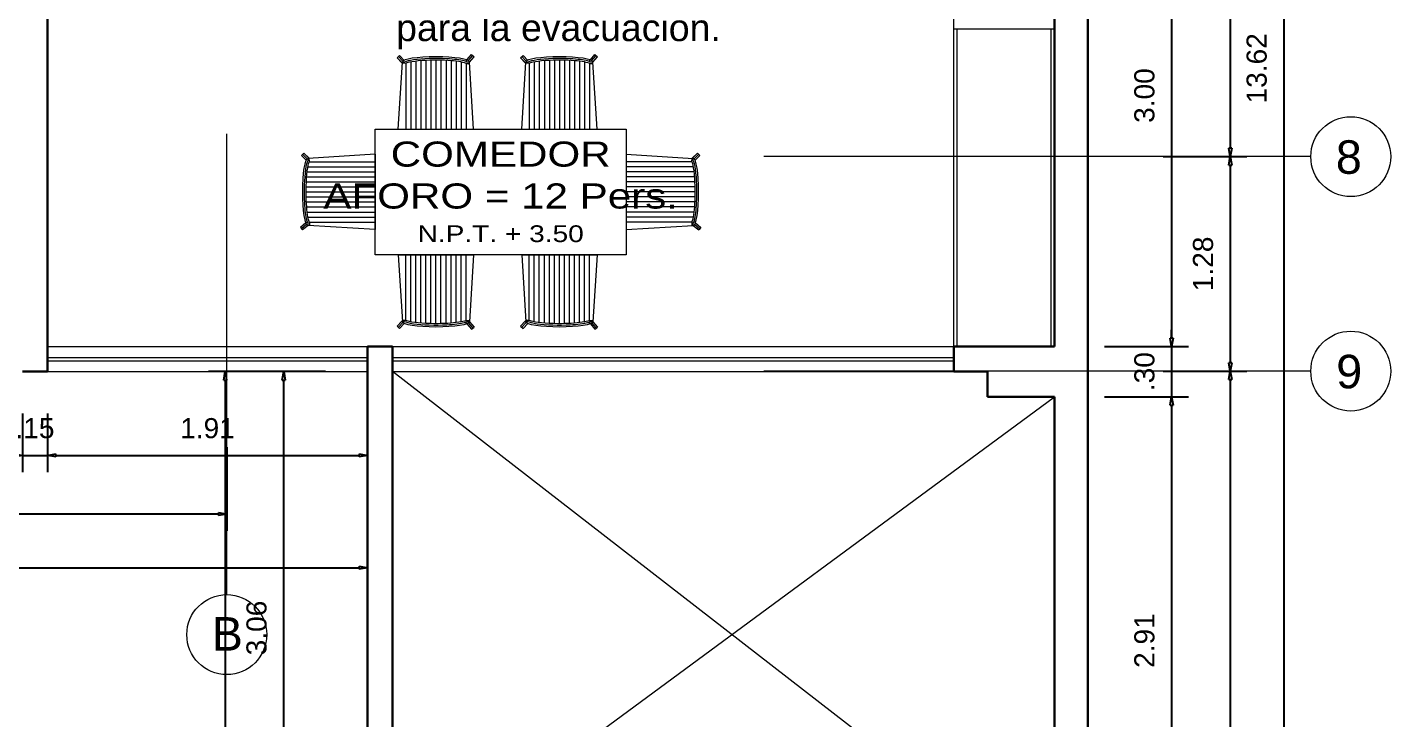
# Model space of a CAD drawing. Header units: millimetres. Extents: x 1675 to 1732.9, y 581.7 to 641.7.
# Drawn here: x 1717.38 to 1725.52, y 620.51 to 624.64 of the extents above; entities that cross this region are included whole.
import ezdxf

# ---------------------------------------------------------------- set-up
doc = ezdxf.new("R2010")
doc.units = ezdxf.units.MM
doc.linetypes.add('DASHDOT', pattern=[25.4, 12.7, -6.35, 0, -6.35])
doc.linetypes.add('HIDDEN', pattern=[0.375, 0.25, -0.125])
doc.layers.get('0').update_dxf_attribs({"lineweight": 5})
doc.layers.get('Defpoints').update_dxf_attribs({"color": 8, "lineweight": 5})
for name, color, linetype, lineweight in [('COTAS', 8, 'Continuous', 5), ('EJES', 92, 'DASHDOT', 5), ('ESCALERA', 8, 'Continuous', 5), ('MOBILIARIO', 8, 'Continuous', 5), ('MURO BAJO', 7, 'Continuous', 20), ('Muros', 7, 'Continuous', 30), ('RUTA DE EVACUACION A.C.', 10, 'HIDDEN', 5), ('texto', 7, 'Continuous', 5), ('VENTANAS', 8, 'Continuous', 9)]:
    doc.layers.add(name, color=color, linetype=linetype, lineweight=lineweight)
doc.styles.add('NOTAS', font='arial.ttf', dxfattribs={"height": 0.1})
doc.styles.add('ROMANS', font='arial.ttf')
doc.styles.get("Standard").update_dxf_attribs({"font": 'arial.ttf'})
doc.styles.add('Texto peqño', font='sanss___.ttf', dxfattribs={"height": 0.12})
doc.dimstyles.new('100', dxfattribs={"dimtxt": 0.12, "dimasz": 0.05, "dimexe": 0.1, "dimexo": 0.25, "dimgap": 0.1, "dimtad": 1, "dimzin": 4, "dimdsep": 46, "dimtxsty": 'Texto peqño', "dimblk": 'CLOSEDBLANK', "dimcen": -0.05, "dimdle": 0.1, "dimclrd": 256, "dimclre": 256, "dimclrt": 256, "dimadec": 0, "dimazin": 0, "dimtfac": 1, "dimtix": 1, "dimtmove": 0, "dimatfit": 3, "dimldrblk": 'ARCHTICK', "dimfxl": 0, "dimarcsym": 0})

# ---------------------------------------------------------------- blocks, each defined once
blk = doc.blocks.new('_ClosedBlank')
at = {"color": 0, "linetype": 'ByBlock', "lineweight": -2}
for p, q in [((-1, 0.17), (0, 0)), ((-1, 0.17), (-1, -0.17)), ((0, 0), (-1, -0.17))]:
    blk.add_line(p, q, dxfattribs=at)
blk = doc.blocks.new('*D225')
at = {"layer": 'COTAS', "lineweight": -2}
for p, q in [((1718.962, 622.5833), (1718.462, 622.5833)), ((1718.962, 617.5833), (1718.462, 617.5833))]:
    blk.add_line(p, q, dxfattribs=at)
at = {"layer": 'COTAS', "linetype": 'ByBlock', "lineweight": -2}
blk.add_line((1718.562, 622.5333), (1718.562, 617.6333), dxfattribs=at)
at = {"layer": 'Defpoints', "color": 0}
for p in [(1719.412, 622.5833, 0), (1718.562, 617.5833), (1719.412, 617.5833)]:
    blk.add_point(p, dxfattribs=at)
at = {"layer": 'COTAS', "lineweight": -2, "xscale": 0.05, "yscale": 0.05, "zscale": 0.05}
for p, rotation in [((1718.562, 622.5833), 90), ((1718.562, 617.5833), 270)]:
    blk.add_blockref('_ClosedBlank', p, dxfattribs=dict(at, rotation=rotation))
at = {"layer": 'COTAS', "insert": (1718.4001, 620.0833), "char_height": 0.12, "attachment_point": 5, "rotation": 90, "style": 'Texto peqño'}
blk.add_mtext('5.00', dxfattribs=at)
blk = doc.blocks.new('_ARCHTICK')
at = {"color": 0, "linetype": 'ByBlock', "const_width": 0.15}
blk.add_lwpolyline([(-0.5, -0.5), (0.5, 0.5)], dxfattribs=at)
blk = doc.blocks.new('*D262')
at = {"layer": 'COTAS', "lineweight": -2}
for p, q in [((1719.162, 622.5833), (1718.812, 622.5833)), ((1718.512, 619.5233), (1719.012, 619.5233))]:
    blk.add_line(p, q, dxfattribs=at)
at = {"layer": 'COTAS', "linetype": 'ByBlock', "lineweight": -2}
blk.add_line((1718.912, 619.5733), (1718.912, 622.5333), dxfattribs=at)
at = {"layer": 'Defpoints', "color": 0}
for p in [(1718.912, 622.5833), (1719.412, 622.5833), (1715.3168, 619.5233)]:
    blk.add_point(p, dxfattribs=at)
at = {"layer": 'COTAS', "lineweight": -2, "xscale": 0.05, "yscale": 0.05, "zscale": 0.05}
for p, rotation in [((1718.912, 622.5833), 90), ((1718.912, 619.5233), 270)]:
    blk.add_blockref('_ClosedBlank', p, dxfattribs=dict(at, rotation=rotation))
at = {"layer": 'COTAS', "insert": (1718.7501, 621.0533), "char_height": 0.12, "attachment_point": 5, "rotation": 90, "style": 'Texto peqño'}
blk.add_mtext('3.06', dxfattribs=at)
blk = doc.blocks.new('*D230')
at = {"layer": 'COTAS', "lineweight": -2}
for p, q in [((1709.132, 621.8131), (1709.132, 621.3131)), ((1719.412, 621.8131), (1719.412, 621.3131))]:
    blk.add_line(p, q, dxfattribs=at)
at = {"layer": 'COTAS', "linetype": 'ByBlock', "lineweight": -2}
blk.add_line((1709.182, 621.4131), (1719.362, 621.4131), dxfattribs=at)
at = {"layer": 'Defpoints', "color": 0}
for p in [(1709.132, 622.5833), (1719.412, 622.5833), (1719.412, 621.4131)]:
    blk.add_point(p, dxfattribs=at)
at = {"layer": 'COTAS', "lineweight": -2, "xscale": 0.05, "yscale": 0.05, "zscale": 0.05, "rotation": 180}
blk.add_blockref('_ClosedBlank', (1709.132, 621.4131), dxfattribs=at)
at = {"layer": 'COTAS', "lineweight": -2, "xscale": 0.05, "yscale": 0.05, "zscale": 0.05}
blk.add_blockref('_ClosedBlank', (1719.412, 621.4131), dxfattribs=at)
at = {"layer": 'COTAS', "insert": (1714.272, 621.5749), "char_height": 0.12, "attachment_point": 5, "style": 'Texto peqño'}
blk.add_mtext('10.28', dxfattribs=at)
blk = doc.blocks.new('*D231')
at = {"layer": 'COTAS', "lineweight": -2}
for p, q in [((1714.6001, 622.1333), (1714.6001, 621.6333)), ((1718.572, 622.1333), (1718.572, 621.6333))]:
    blk.add_line(p, q, dxfattribs=at)
at = {"layer": 'COTAS', "linetype": 'ByBlock', "lineweight": -2}
blk.add_line((1718.522, 621.7333), (1714.6501, 621.7333), dxfattribs=at)
at = {"layer": 'Defpoints', "color": 0}
for p in [(1714.6001, 622.5833), (1718.572, 622.5833), (1714.6001, 621.7333)]:
    blk.add_point(p, dxfattribs=at)
at = {"layer": 'COTAS', "lineweight": -2, "xscale": 0.05, "yscale": 0.05, "zscale": 0.05, "rotation": 180}
blk.add_blockref('_ClosedBlank', (1714.6001, 621.7333), dxfattribs=at)
at = {"layer": 'COTAS', "lineweight": -2, "xscale": 0.05, "yscale": 0.05, "zscale": 0.05}
blk.add_blockref('_ClosedBlank', (1718.572, 621.7333), dxfattribs=at)
at = {"layer": 'COTAS', "insert": (1716.586, 621.8952), "char_height": 0.12, "attachment_point": 5, "style": 'Texto peqño'}
blk.add_mtext('3.97', dxfattribs=at)
blk = doc.blocks.new('*D263')
at = {"layer": 'COTAS', "lineweight": -2}
for p, q in [((1717.352, 622.3333), (1717.352, 621.9833)), ((1717.502, 622.3333), (1717.502, 621.9833))]:
    blk.add_line(p, q, dxfattribs=at)
at = {"layer": 'COTAS', "linetype": 'ByBlock', "lineweight": -2}
for p, q in [((1717.302, 622.0833), (1717.252, 622.0833)), ((1717.352, 622.0833), (1717.502, 622.0833)), ((1717.552, 622.0833), (1717.602, 622.0833))]:
    blk.add_line(p, q, dxfattribs=at)
at = {"layer": 'Defpoints', "color": 0}
for p in [(1717.352, 622.5833), (1717.502, 622.5833), (1717.502, 622.0833)]:
    blk.add_point(p, dxfattribs=at)
at = {"layer": 'COTAS', "lineweight": -2, "xscale": 0.05, "yscale": 0.05, "zscale": 0.05}
blk.add_blockref('_ClosedBlank', (1717.352, 622.0833), dxfattribs=at)
at = {"layer": 'COTAS', "lineweight": -2, "xscale": 0.05, "yscale": 0.05, "zscale": 0.05, "rotation": 180}
blk.add_blockref('_ClosedBlank', (1717.502, 622.0833), dxfattribs=at)
at = {"layer": 'COTAS', "insert": (1717.427, 622.2451), "char_height": 0.12, "attachment_point": 5, "style": 'Texto peqño'}
blk.add_mtext('.15', dxfattribs=at)
blk = doc.blocks.new('*D264')
at = {"layer": 'COTAS', "lineweight": -2}
for p, q in [((1717.502, 622.3333), (1717.502, 621.9833)), ((1719.412, 622.3333), (1719.412, 621.9833))]:
    blk.add_line(p, q, dxfattribs=at)
at = {"layer": 'COTAS', "linetype": 'ByBlock', "lineweight": -2}
blk.add_line((1717.552, 622.0833), (1719.362, 622.0833), dxfattribs=at)
at = {"layer": 'Defpoints', "color": 0}
for p in [(1717.502, 622.5833), (1719.412, 622.5833), (1719.412, 622.0833)]:
    blk.add_point(p, dxfattribs=at)
at = {"layer": 'COTAS', "lineweight": -2, "xscale": 0.05, "yscale": 0.05, "zscale": 0.05, "rotation": 180}
blk.add_blockref('_ClosedBlank', (1717.502, 622.0833), dxfattribs=at)
at = {"layer": 'COTAS', "lineweight": -2, "xscale": 0.05, "yscale": 0.05, "zscale": 0.05}
blk.add_blockref('_ClosedBlank', (1719.412, 622.0833), dxfattribs=at)
at = {"layer": 'COTAS', "insert": (1718.457, 622.2451), "char_height": 0.12, "attachment_point": 5, "style": 'Texto peqño'}
blk.add_mtext('1.91', dxfattribs=at)
blk = doc.blocks.new('*D235')
at = {"layer": 'COTAS', "lineweight": -2}
for p, q in [((1724.4822, 631.2033), (1724.9822, 631.2033)), ((1724.4822, 617.5833), (1724.9822, 617.5833))]:
    blk.add_line(p, q, dxfattribs=at)
at = {"layer": 'COTAS', "linetype": 'ByBlock', "lineweight": -2}
blk.add_line((1724.8822, 631.1533), (1724.8822, 617.6333), dxfattribs=at)
at = {"layer": 'Defpoints', "color": 0}
for p in [(1723.712, 631.2033), (1723.712, 617.5833), (1724.8822, 617.5833)]:
    blk.add_point(p, dxfattribs=at)
at = {"layer": 'COTAS', "lineweight": -2, "xscale": 0.05, "yscale": 0.05, "zscale": 0.05}
for p, rotation in [((1724.8822, 631.2033), 90), ((1724.8822, 617.5833), 270)]:
    blk.add_blockref('_ClosedBlank', p, dxfattribs=dict(at, rotation=rotation))
at = {"layer": 'COTAS', "insert": (1724.7203, 624.3933), "char_height": 0.12, "attachment_point": 5, "rotation": 90, "style": 'Texto peqño'}
blk.add_mtext('13.62', dxfattribs=at)
blk = doc.blocks.new('*D242')
at = {"layer": 'COTAS', "linetype": 'ByBlock', "lineweight": -2}
for p, q in [((1724.212, 622.7833), (1724.212, 622.8333)), ((1724.212, 622.7333), (1724.212, 622.4333)), ((1724.212, 622.3833), (1724.212, 622.3333))]:
    blk.add_line(p, q, dxfattribs=at)
at = {"layer": 'COTAS', "lineweight": -2}
for p, q in [((1723.812, 622.7333), (1724.312, 622.7333)), ((1723.812, 622.4333), (1724.312, 622.4333))]:
    blk.add_line(p, q, dxfattribs=at)
at = {"layer": 'Defpoints', "color": 0}
for p in [(1723.512, 622.7333), (1723.512, 622.4333), (1724.212, 622.4333)]:
    blk.add_point(p, dxfattribs=at)
at = {"layer": 'COTAS', "lineweight": -2, "xscale": 0.05, "yscale": 0.05, "zscale": 0.05}
for p, rotation in [((1724.212, 622.7333), 270), ((1724.212, 622.4333), 90)]:
    blk.add_blockref('_ClosedBlank', p, dxfattribs=dict(at, rotation=rotation))
at = {"layer": 'COTAS', "insert": (1724.0501, 622.5833), "char_height": 0.12, "attachment_point": 5, "rotation": 90, "style": 'Texto peqño'}
blk.add_mtext('.30', dxfattribs=at)
blk = doc.blocks.new('*D243')
at = {"layer": 'COTAS', "lineweight": -2}
for p, q in [((1723.812, 622.4333), (1724.312, 622.4333)), ((1723.812, 619.5233), (1724.312, 619.5233))]:
    blk.add_line(p, q, dxfattribs=at)
at = {"layer": 'COTAS', "linetype": 'ByBlock', "lineweight": -2}
blk.add_line((1724.212, 622.3833), (1724.212, 619.5733), dxfattribs=at)
at = {"layer": 'Defpoints', "color": 0}
for p in [(1723.512, 622.4333), (1723.512, 619.5233), (1724.212, 619.5233)]:
    blk.add_point(p, dxfattribs=at)
at = {"layer": 'COTAS', "lineweight": -2, "xscale": 0.05, "yscale": 0.05, "zscale": 0.05}
for p, rotation in [((1724.212, 622.4333), 90), ((1724.212, 619.5233), 270)]:
    blk.add_blockref('_ClosedBlank', p, dxfattribs=dict(at, rotation=rotation))
at = {"layer": 'COTAS', "insert": (1724.0501, 620.9783), "char_height": 0.12, "attachment_point": 5, "rotation": 90, "style": 'Texto peqño'}
blk.add_mtext('2.91', dxfattribs=at)
blk = doc.blocks.new('*D244')
at = {"layer": 'COTAS', "lineweight": -2}
for p, q in [((1724.162, 631.1262), (1724.662, 631.1262)), ((1724.162, 623.8662), (1724.662, 623.8662))]:
    blk.add_line(p, q, dxfattribs=at)
at = {"layer": 'COTAS', "linetype": 'ByBlock', "lineweight": -2}
blk.add_line((1724.562, 631.0762), (1724.562, 623.9162), dxfattribs=at)
at = {"layer": 'Defpoints', "color": 0}
for p in [(1723.712, 631.1262), (1723.712, 623.8662), (1724.562, 623.8662)]:
    blk.add_point(p, dxfattribs=at)
at = {"layer": 'COTAS', "lineweight": -2, "xscale": 0.05, "yscale": 0.05, "zscale": 0.05}
for p, rotation in [((1724.562, 631.1262), 90), ((1724.562, 623.8662), 270)]:
    blk.add_blockref('_ClosedBlank', p, dxfattribs=dict(at, rotation=rotation))
at = {"layer": 'COTAS', "insert": (1724.4001, 627.4962), "char_height": 0.12, "attachment_point": 5, "rotation": 90, "style": 'Texto peqño'}
blk.add_mtext('7.26', dxfattribs=at)
blk = doc.blocks.new('*D245')
at = {"layer": 'COTAS', "lineweight": -2}
for p, q in [((1724.162, 623.8662), (1724.662, 623.8662)), ((1724.162, 622.5862), (1724.662, 622.5862))]:
    blk.add_line(p, q, dxfattribs=at)
at = {"layer": 'COTAS', "linetype": 'ByBlock', "lineweight": -2}
blk.add_line((1724.562, 623.8162), (1724.562, 622.6362), dxfattribs=at)
at = {"layer": 'Defpoints', "color": 0}
for p in [(1723.712, 623.8662), (1723.712, 622.5862), (1724.562, 622.5862)]:
    blk.add_point(p, dxfattribs=at)
at = {"layer": 'COTAS', "lineweight": -2, "xscale": 0.05, "yscale": 0.05, "zscale": 0.05}
for p, rotation in [((1724.562, 623.8662), 90), ((1724.562, 622.5862), 270)]:
    blk.add_blockref('_ClosedBlank', p, dxfattribs=dict(at, rotation=rotation))
at = {"layer": 'COTAS', "insert": (1724.4001, 623.2262), "char_height": 0.12, "attachment_point": 5, "rotation": 90, "style": 'Texto peqño'}
blk.add_mtext('1.28', dxfattribs=at)
blk = doc.blocks.new('*D246')
at = {"layer": 'COTAS', "lineweight": -2}
for p, q in [((1724.162, 622.5862), (1724.662, 622.5862)), ((1724.162, 617.5833), (1724.662, 617.5833))]:
    blk.add_line(p, q, dxfattribs=at)
at = {"layer": 'COTAS', "linetype": 'ByBlock', "lineweight": -2}
blk.add_line((1724.562, 622.5362), (1724.562, 617.6333), dxfattribs=at)
at = {"layer": 'Defpoints', "color": 0}
for p in [(1723.712, 622.5862), (1723.712, 617.5833), (1724.562, 617.5833)]:
    blk.add_point(p, dxfattribs=at)
at = {"layer": 'COTAS', "lineweight": -2, "xscale": 0.05, "yscale": 0.05, "zscale": 0.05}
for p, rotation in [((1724.562, 622.5862), 90), ((1724.562, 617.5833), 270)]:
    blk.add_blockref('_ClosedBlank', p, dxfattribs=dict(at, rotation=rotation))
at = {"layer": 'COTAS', "insert": (1724.4001, 620.0848), "char_height": 0.12, "attachment_point": 5, "rotation": 90, "style": 'Texto peqño'}
blk.add_mtext('5.00', dxfattribs=at)
blk = doc.blocks.new('*D249')
at = {"layer": 'COTAS', "lineweight": -2}
for p, q in [((1723.812, 625.7283), (1724.312, 625.7283)), ((1723.812, 622.7333), (1724.312, 622.7333))]:
    blk.add_line(p, q, dxfattribs=at)
at = {"layer": 'COTAS', "linetype": 'ByBlock', "lineweight": -2}
blk.add_line((1724.212, 625.6783), (1724.212, 622.7833), dxfattribs=at)
at = {"layer": 'Defpoints', "color": 0}
for p in [(1723.512, 625.7283), (1723.512, 622.7333), (1724.212, 622.7333)]:
    blk.add_point(p, dxfattribs=at)
at = {"layer": 'COTAS', "lineweight": -2, "xscale": 0.05, "yscale": 0.05, "zscale": 0.05}
for p, rotation in [((1724.212, 625.7283), 90), ((1724.212, 622.7333), 270)]:
    blk.add_blockref('_ClosedBlank', p, dxfattribs=dict(at, rotation=rotation))
at = {"layer": 'COTAS', "insert": (1724.0501, 624.2308), "char_height": 0.12, "attachment_point": 5, "rotation": 90, "style": 'Texto peqño'}
blk.add_mtext('3.00', dxfattribs=at)
blk = doc.blocks.new('MESA')
for p, q in [((-0.618, 1.1757), (-0.6035, 1.1895)), ((-0.5867, 1.1427), (-0.618, 1.1757)), ((-0.5902, 1.1463), (-0.618, 1.1757)), ((-0.5902, 1.1463), (-0.618, 1.1757)), ((-0.6113, 0.75), (-0.5863, 1.15)), ((-0.5842, 1.1545), (-0.6108, 1.1826)), ((-0.5757, 1.1601), (-0.6035, 1.1895)), ((-0.5682, 1.1415), (-0.5867, 1.1427)), ((-0.5731, 1.15), (-0.5863, 1.15)), ((-0.5663, 1.1424), (-0.5663, 0.75)), ((-0.5363, 1.1505), (-0.5363, 0.75)), ((-0.5063, 1.1549), (-0.5063, 0.75)), ((-0.4763, 1.1579), (-0.4763, 0.75)), ((-0.4463, 1.1599), (-0.4463, 0.75)), ((-0.4163, 1.161), (-0.4163, 0.75)), ((-0.3863, 1.1614), (-0.3863, 0.75)), ((-0.3563, 1.1611), (-0.3563, 0.75)), ((-0.3263, 1.1599), (-0.3263, 0.75)), ((-0.2963, 1.158), (-0.2963, 0.75)), ((-0.2663, 1.155), (-0.2663, 0.75)), ((-0.2363, 1.1614), (-0.2363, 1.1606)), ((-0.2363, 1.1505), (-0.2363, 0.75)), ((-0.2063, 1.1614), (-0.2063, 1.153)), ((-0.2063, 1.1424), (-0.2063, 0.75)), ((-0.2044, 1.1415), (-0.1858, 1.1415)), ((-0.2015, 1.1629), (-0.1744, 1.1949)), ((-0.1863, 1.15), (-0.1992, 1.15)), ((-0.1939, 1.1565), (-0.1668, 1.1885)), ((-0.1863, 1.15), (-0.1592, 1.182)), ((-0.1613, 0.75), (-0.1863, 1.15)), ((-0.1744, 1.1949), (-0.1592, 1.182)), ((0.119, 1.1757), (0.1335, 1.1895)), ((0.1503, 1.1427), (0.119, 1.1757)), ((0.1468, 1.1463), (0.119, 1.1757)), ((0.1468, 1.1463), (0.119, 1.1757)), ((0.1257, 0.75), (0.1507, 1.15)), ((0.1528, 1.1545), (0.1262, 1.1826)), ((0.1613, 1.1601), (0.1335, 1.1895)), ((0.1688, 1.1415), (0.1503, 1.1427)), ((0.1639, 1.15), (0.1507, 1.15)), ((0.1707, 1.1424), (0.1707, 0.75)), ((0.2007, 1.1505), (0.2007, 0.75)), ((0.2307, 1.1549), (0.2307, 0.75)), ((0.2607, 1.1579), (0.2607, 0.75)), ((0.2907, 1.1599), (0.2907, 0.75)), ((0.3207, 1.161), (0.3207, 0.75)), ((0.3507, 1.1614), (0.3507, 0.75)), ((0.3807, 1.1611), (0.3807, 0.75)), ((0.4107, 1.1599), (0.4107, 0.75)), ((0.4407, 1.158), (0.4407, 0.75)), ((0.4707, 1.155), (0.4707, 0.75)), ((0.5007, 1.1614), (0.5007, 1.1606)), ((0.5007, 1.1505), (0.5007, 0.75)), ((0.5307, 1.1614), (0.5307, 1.153)), ((0.5307, 1.1424), (0.5307, 0.75)), ((0.5326, 1.1415), (0.5513, 1.1415)), ((0.5355, 1.1629), (0.5626, 1.1949)), ((0.5507, 1.15), (0.5378, 1.15)), ((0.5431, 1.1565), (0.5702, 1.1885)), ((0.5507, 1.15), (0.5779, 1.182)), ((0.5757, 0.75), (0.5507, 1.15)), ((0.5626, 1.1949), (0.5779, 1.182)), ((-0.75, 0.75), (0.75, 0.75)), ((-0.75, 0), (-0.75, 0.75)), ((-0.6113, 0.75), (-0.1613, 0.75)), ((0.1257, 0.75), (0.5757, 0.75)), ((0.75, 0.75), (0.75, 0)), ((-1.1757, 0.6067), (-1.1895, 0.5922)), ((-1.1601, 0.5644), (-1.1895, 0.5922)), ((-1.1545, 0.5729), (-1.1826, 0.5995)), ((-1.1427, 0.5755), (-1.1757, 0.6067)), ((-1.1463, 0.5789), (-1.1757, 0.6067)), ((-1.1463, 0.5789), (-1.1757, 0.6067)), ((-0.75, 0.6), (-1.15, 0.575)), ((-1.15, 0.5618), (-1.15, 0.575)), ((-1.1415, 0.5569), (-1.1427, 0.5755)), ((-0.75, 0.6), (-0.75, 0.15)), ((0.75, 0.6), (0.75, 0.15)), ((0.75, 0.6), (1.15, 0.575)), ((1.1415, 0.5569), (1.1427, 0.5755)), ((1.1427, 0.5755), (1.1757, 0.6067)), ((1.1463, 0.5789), (1.1757, 0.6067)), ((1.1463, 0.5789), (1.1757, 0.6067)), ((1.15, 0.5618), (1.15, 0.575)), ((1.1545, 0.5729), (1.1826, 0.5995)), ((1.1601, 0.5644), (1.1895, 0.5922)), ((1.1757, 0.6067), (1.1895, 0.5922)), ((-1.1549, 0.495), (-0.75, 0.495)), ((-1.1505, 0.525), (-0.75, 0.525)), ((-1.1424, 0.555), (-0.75, 0.555)), ((1.1424, 0.555), (0.75, 0.555)), ((1.1505, 0.525), (0.75, 0.525)), ((1.1549, 0.495), (0.75, 0.495)), ((-1.1599, 0.435), (-0.75, 0.435)), ((-1.1579, 0.465), (-0.75, 0.465)), ((1.1579, 0.465), (0.75, 0.465)), ((1.1599, 0.435), (0.75, 0.435)), ((-1.1614, 0.375), (-0.75, 0.375)), ((-1.1611, 0.345), (-0.75, 0.345)), ((-1.161, 0.405), (-0.75, 0.405)), ((1.161, 0.405), (0.75, 0.405)), ((1.1614, 0.375), (0.75, 0.375)), ((1.1611, 0.345), (0.75, 0.345)), ((-1.1599, 0.315), (-0.75, 0.315)), ((-1.158, 0.285), (-0.75, 0.285)), ((-1.155, 0.255), (-0.75, 0.255)), ((1.1599, 0.315), (0.75, 0.315)), ((1.158, 0.285), (0.75, 0.285)), ((1.155, 0.255), (0.75, 0.255)), ((-1.1629, 0.1903), (-1.1949, 0.1631)), ((-1.1949, 0.1631), (-1.182, 0.1479)), ((-1.1565, 0.1826), (-1.1885, 0.1555)), ((-1.15, 0.175), (-1.182, 0.1479)), ((-1.1614, 0.225), (-1.1606, 0.225)), ((-1.1614, 0.195), (-1.153, 0.195)), ((-1.1505, 0.225), (-0.75, 0.225)), ((-1.15, 0.175), (-1.15, 0.188)), ((-0.75, 0.15), (-1.15, 0.175)), ((-1.1424, 0.195), (-0.75, 0.195)), ((-1.1415, 0.1931), (-1.1415, 0.1745)), ((1.1505, 0.225), (0.75, 0.225)), ((1.1424, 0.195), (0.75, 0.195)), ((0.75, 0.15), (1.15, 0.175)), ((1.1415, 0.1931), (1.1415, 0.1745)), ((1.15, 0.175), (1.15, 0.188)), ((1.15, 0.175), (1.182, 0.1479)), ((1.1614, 0.195), (1.153, 0.195)), ((1.1565, 0.1826), (1.1885, 0.1555)), ((1.1614, 0.225), (1.1606, 0.225)), ((1.1629, 0.1903), (1.1949, 0.1631)), ((1.1949, 0.1631), (1.182, 0.1479)), ((0.75, 0), (-0.75, 0)), ((-0.6113, 0), (-0.1613, 0)), ((-0.6113, 0), (-0.5863, -0.4)), ((-0.5663, -0.3924), (-0.5663, 0)), ((-0.5363, -0.4005), (-0.5363, 0)), ((-0.5063, -0.4049), (-0.5063, 0)), ((-0.4763, -0.4079), (-0.4763, 0)), ((-0.4463, -0.4099), (-0.4463, 0)), ((-0.4163, -0.411), (-0.4163, 0)), ((-0.3863, -0.4114), (-0.3863, 0)), ((-0.3563, -0.4111), (-0.3563, 0)), ((-0.3263, -0.4099), (-0.3263, 0)), ((-0.2963, -0.408), (-0.2963, 0)), ((-0.2663, -0.405), (-0.2663, 0)), ((-0.2363, -0.4005), (-0.2363, 0)), ((-0.2063, -0.3924), (-0.2063, 0)), ((-0.1613, 0), (-0.1863, -0.4)), ((0.1257, 0), (0.5757, 0)), ((0.1257, 0), (0.1507, -0.4)), ((0.1707, -0.3924), (0.1707, 0)), ((0.2007, -0.4005), (0.2007, 0)), ((0.2307, -0.4049), (0.2307, 0)), ((0.2607, -0.4079), (0.2607, 0)), ((0.2907, -0.4099), (0.2907, 0)), ((0.3207, -0.411), (0.3207, 0)), ((0.3507, -0.4114), (0.3507, 0)), ((0.3807, -0.4111), (0.3807, 0)), ((0.4107, -0.4099), (0.4107, 0)), ((0.4407, -0.408), (0.4407, 0)), ((0.4707, -0.405), (0.4707, 0)), ((0.5007, -0.4005), (0.5007, 0)), ((0.5307, -0.3924), (0.5307, 0)), ((0.5757, 0), (0.5507, -0.4)), ((-0.5867, -0.3927), (-0.618, -0.4257)), ((-0.5902, -0.3963), (-0.618, -0.4257)), ((-0.5902, -0.3963), (-0.618, -0.4257)), ((-0.5842, -0.4045), (-0.6108, -0.4326)), ((-0.5682, -0.3915), (-0.5867, -0.3927)), ((-0.5731, -0.4), (-0.5863, -0.4)), ((-0.2063, -0.4114), (-0.2063, -0.403)), ((-0.2044, -0.3915), (-0.1858, -0.3915)), ((-0.1863, -0.4), (-0.1992, -0.4)), ((-0.1939, -0.4065), (-0.1668, -0.4385)), ((-0.1863, -0.4), (-0.1592, -0.432)), ((0.1503, -0.3927), (0.119, -0.4257)), ((0.1468, -0.3963), (0.119, -0.4257)), ((0.1468, -0.3963), (0.119, -0.4257)), ((0.1528, -0.4045), (0.1262, -0.4326)), ((0.1688, -0.3915), (0.1503, -0.3927)), ((0.1639, -0.4), (0.1507, -0.4)), ((0.5307, -0.4114), (0.5307, -0.403)), ((0.5326, -0.3915), (0.5513, -0.3915)), ((0.5507, -0.4), (0.5378, -0.4)), ((0.5431, -0.4065), (0.5702, -0.4385)), ((0.5507, -0.4), (0.5779, -0.432)), ((-0.618, -0.4257), (-0.6035, -0.4395)), ((-0.5757, -0.4101), (-0.6035, -0.4395)), ((-0.2363, -0.4114), (-0.2363, -0.4106)), ((-0.2015, -0.4129), (-0.1744, -0.4449)), ((-0.1744, -0.4449), (-0.1592, -0.432)), ((0.119, -0.4257), (0.1335, -0.4395)), ((0.1613, -0.4101), (0.1335, -0.4395)), ((0.5007, -0.4114), (0.5007, -0.4106)), ((0.5355, -0.4129), (0.5626, -0.4449)), ((0.5626, -0.4449), (0.5779, -0.432))]:
    blk.add_line(p, q)
for centre, major_axis in [((-0.3863, 1.15), (-0.2, 0)), ((0.3507, 1.15), (-0.2, 0)), ((1.15, 0.375), (0, 0.2))]:
    blk.add_ellipse(centre, major_axis=major_axis, ratio=0.157257, start_param=3.141593, end_param=6.283185)
at = {"extrusion": (0, 0, -1)}
for centre, major_axis in [((-1.15, 0.375), (0, 0.2)), ((-0.3863, -0.4), (-0.2, 0)), ((0.3507, -0.4), (-0.2, 0))]:
    blk.add_ellipse(centre, major_axis=major_axis, ratio=0.157257, start_param=3.141593, end_param=6.283185, dxfattribs=at)
for points, knots in [([(-0.1992, 1.15), (-0.203, 1.1519), (-0.2096, 1.1545), (-0.2409, 1.1626), (-0.2784, 1.1674), (-0.3884, 1.1734), (-0.468, 1.1708), (-0.5456, 1.1596), (-0.5652, 1.1536), (-0.5731, 1.15)], [3.430643, 3.430643, 3.430643, 3.430643, 3.690004, 3.690004, 4.379017, 4.379017, 5.45344, 5.45344, 5.987267, 5.987267, 5.987267, 5.987267]), ([(-0.2044, 1.1415), (-0.209, 1.1438), (-0.2211, 1.1476), (-0.2699, 1.1567), (-0.3208, 1.1608), (-0.44, 1.1621), (-0.5087, 1.1567), (-0.5562, 1.1462), (-0.5646, 1.1433), (-0.5682, 1.1415)], [3.445118, 3.445118, 3.445118, 3.445118, 3.844216, 3.844216, 4.646159, 4.646159, 5.665924, 5.665924, 5.97966, 5.97966, 5.97966, 5.97966]), ([(0.5378, 1.15), (0.534, 1.1519), (0.5275, 1.1545), (0.4962, 1.1626), (0.4586, 1.1674), (0.3486, 1.1734), (0.269, 1.1708), (0.1914, 1.1596), (0.1718, 1.1536), (0.1639, 1.15)], [3.430643, 3.430643, 3.430643, 3.430643, 3.690004, 3.690004, 4.379017, 4.379017, 5.45344, 5.45344, 5.987267, 5.987267, 5.987267, 5.987267]), ([(0.5326, 1.1415), (0.528, 1.1438), (0.5159, 1.1476), (0.4671, 1.1567), (0.4163, 1.1608), (0.297, 1.1621), (0.2283, 1.1567), (0.1808, 1.1462), (0.1725, 1.1433), (0.1688, 1.1415)], [3.445118, 3.445118, 3.445118, 3.445118, 3.844216, 3.844216, 4.646159, 4.646159, 5.665924, 5.665924, 5.97966, 5.97966, 5.97966, 5.97966]), ([(-1.15, 0.188), (-1.1519, 0.1917), (-1.1545, 0.1983), (-1.1626, 0.2296), (-1.1674, 0.2671), (-1.1734, 0.3772), (-1.1708, 0.4567), (-1.1596, 0.5343), (-1.1536, 0.5539), (-1.15, 0.5618)], [3.430643, 3.430643, 3.430643, 3.430643, 3.690004, 3.690004, 4.379017, 4.379017, 5.45344, 5.45344, 5.987267, 5.987267, 5.987267, 5.987267]), ([(-1.1415, 0.1931), (-1.1438, 0.1977), (-1.1476, 0.2098), (-1.1567, 0.2587), (-1.1608, 0.3095), (-1.1621, 0.4287), (-1.1567, 0.4974), (-1.1462, 0.545), (-1.1433, 0.5533), (-1.1415, 0.5569)], [3.445118, 3.445118, 3.445118, 3.445118, 3.844216, 3.844216, 4.646159, 4.646159, 5.665924, 5.665924, 5.97966, 5.97966, 5.97966, 5.97966]), ([(1.1415, 0.1931), (1.1438, 0.1977), (1.1476, 0.2098), (1.1567, 0.2587), (1.1608, 0.3095), (1.1621, 0.4287), (1.1567, 0.4974), (1.1462, 0.545), (1.1433, 0.5533), (1.1415, 0.5569)], [3.445118, 3.445118, 3.445118, 3.445118, 3.844216, 3.844216, 4.646159, 4.646159, 5.665924, 5.665924, 5.97966, 5.97966, 5.97966, 5.97966]), ([(1.15, 0.188), (1.1519, 0.1917), (1.1545, 0.1983), (1.1626, 0.2296), (1.1674, 0.2671), (1.1734, 0.3772), (1.1708, 0.4567), (1.1596, 0.5343), (1.1536, 0.5539), (1.15, 0.5618)], [3.430643, 3.430643, 3.430643, 3.430643, 3.690004, 3.690004, 4.379017, 4.379017, 5.45344, 5.45344, 5.987267, 5.987267, 5.987267, 5.987267]), ([(-0.1992, -0.4), (-0.203, -0.4019), (-0.2096, -0.4045), (-0.2409, -0.4126), (-0.2784, -0.4174), (-0.3884, -0.4234), (-0.468, -0.4208), (-0.5456, -0.4096), (-0.5652, -0.4036), (-0.5731, -0.4)], [3.430643, 3.430643, 3.430643, 3.430643, 3.690004, 3.690004, 4.379017, 4.379017, 5.45344, 5.45344, 5.987267, 5.987267, 5.987267, 5.987267]), ([(-0.2044, -0.3915), (-0.209, -0.3938), (-0.2211, -0.3976), (-0.2699, -0.4067), (-0.3208, -0.4108), (-0.44, -0.4121), (-0.5087, -0.4067), (-0.5562, -0.3962), (-0.5646, -0.3933), (-0.5682, -0.3915)], [3.445118, 3.445118, 3.445118, 3.445118, 3.844216, 3.844216, 4.646159, 4.646159, 5.665924, 5.665924, 5.97966, 5.97966, 5.97966, 5.97966]), ([(0.5378, -0.4), (0.534, -0.4019), (0.5275, -0.4045), (0.4962, -0.4126), (0.4586, -0.4174), (0.3486, -0.4234), (0.269, -0.4208), (0.1914, -0.4096), (0.1718, -0.4036), (0.1639, -0.4)], [3.430643, 3.430643, 3.430643, 3.430643, 3.690004, 3.690004, 4.379017, 4.379017, 5.45344, 5.45344, 5.987267, 5.987267, 5.987267, 5.987267]), ([(0.5326, -0.3915), (0.528, -0.3938), (0.5159, -0.3976), (0.4671, -0.4067), (0.4163, -0.4108), (0.297, -0.4121), (0.2283, -0.4067), (0.1808, -0.3962), (0.1725, -0.3933), (0.1688, -0.3915)], [3.445118, 3.445118, 3.445118, 3.445118, 3.844216, 3.844216, 4.646159, 4.646159, 5.665924, 5.665924, 5.97966, 5.97966, 5.97966, 5.97966])]:
    blk.add_open_spline(points, degree=3, knots=knots)

msp = doc.modelspace()

# ---------------------------------------------------------------- linework, layer by layer
at = {"layer": 'EJES', "ltscale": 10}
for p, q in [((1718.572, 621.2524, 0), (1718.572, 624.0024, 0)), ((1725.0429, 623.8662, 0), (1721.7788, 623.8662, 0)), ((1725.0429, 622.5862, 0), (1721.7788, 622.5862, 0))]:
    msp.add_line(p, q, dxfattribs=at)
for centre in [(1725.2814, 623.8662, 0), (1725.2814, 622.5862, 0), (1718.572, 621.0139, 0)]:
    msp.add_circle(centre, 0.2385, dxfattribs=at)
at = {"layer": 'ESCALERA'}
msp.add_line((1723.492, 624.6283, 0), (1723.492, 622.7333, 0), dxfattribs=at)
at = {"layer": 'MOBILIARIO'}
for p, q in [((1722.912, 622.7333, 0), (1722.912, 625.7283, 0)), ((1722.912, 624.6283, 0), (1723.512, 624.6283, 0)), ((1722.932, 622.7333, 0), (1722.932, 624.6283, 0))]:
    msp.add_line(p, q, dxfattribs=at)
at = {"layer": 'MURO BAJO'}
for p, q in [((1717.502, 622.7333, 0), (1719.412, 622.7333, 0)), ((1719.562, 622.7333, 0), (1722.912, 622.7333, 0)), ((1717.502, 622.5833, 0), (1719.412, 622.5833, 0)), ((1719.562, 622.5833, 0), (1722.912, 622.5833, 0))]:
    msp.add_line(p, q, dxfattribs=at)
at = {"layer": 'Muros'}
for p, q in [((1723.712, 631.2033, 0), (1723.712, 617.5833, 0)), ((1723.512, 625.7283, 0), (1723.512, 622.7333, 0)), ((1717.502, 624.7283, 0), (1717.502, 622.5833, 0)), ((1719.412, 622.7333, 0), (1719.412, 618.9533, 0)), ((1719.412, 622.7333, 0), (1719.562, 622.7333, 0)), ((1719.562, 622.7333, 0), (1719.562, 619.5233, 0)), ((1722.912, 622.5833, 0), (1722.912, 622.7333, 0)), ((1722.912, 622.7333, 0), (1723.112, 622.7333, 0)), ((1723.112, 622.7333, 0), (1723.512, 622.7333, 0)), ((1717.352, 622.5833, 0), (1717.502, 622.5833, 0)), ((1722.912, 622.5833, 0), (1723.112, 622.5833, 0)), ((1723.112, 622.4333, 0), (1723.112, 622.5833, 0)), ((1723.512, 622.4333, 0), (1723.112, 622.4333, 0)), ((1723.512, 622.4333, 0), (1723.512, 619.5233, 0))]:
    msp.add_line(p, q, dxfattribs=at)
at = {"layer": 'VENTANAS'}
for p, q in [((1717.502, 622.6683, 0), (1719.412, 622.6683, 0)), ((1717.502, 622.6483, 0), (1719.412, 622.6483, 0)), ((1719.562, 622.6683, 0), (1722.912, 622.6683, 0)), ((1719.562, 622.6483, 0), (1722.912, 622.6483, 0)), ((1723.512, 619.5233, 0), (1719.562, 622.5833, 0)), ((1719.562, 619.5233, 0), (1723.512, 622.4333, 0))]:
    msp.add_line(p, q, dxfattribs=at)

# ---------------------------------------------------------------- block references
at = {"layer": 'MOBILIARIO'}
msp.add_blockref('MESA', (1720.207, 623.2808, 0), dxfattribs=at)

# ---------------------------------------------------------------- texts
at = {"layer": 'EJES', "ltscale": 10}
for s, p in [('8', (1725.1921, 623.7638, 0)), ('9', (1725.1943, 622.4838, 0))]:
    msp.add_text(s, height=0.2, rotation=360, dxfattribs=at).set_placement(p)
msp.add_text('B', height=0.2, dxfattribs=at).set_placement((1718.4821, 620.9183, 0))
at = {"layer": 'RUTA DE EVACUACION A.C.', "insert": (1720.552, 624.8783, 0), "char_height": 0.2, "attachment_point": 5, "style": 'NOTAS'}
msp.add_mtext('\\A1;{\\H0.8x;R-2= 12.15 ml\\PPosicion mas desfavorable\\Ppara la evacuacion.} ', dxfattribs=at)
at = {"layer": 'texto', "insert": (1720.207, 623.6558, 0), "char_height": 0.15, "attachment_point": 5, "style": 'ROMANS'}
msp.add_mtext('{\\W1.2;COMEDOR\\PAFORO = 12 Pers.\\P\\H0.66667x;N.P.T. + 3.50}', dxfattribs=at)

# ---------------------------------------------------------------- dimensions: what is measured, and where the dimension line sits
at = {"layer": 'COTAS'}
dim = msp.add_linear_dim(base=(1724.8822, 617.5833, 0), p1=(1723.712, 631.2033, 0), p2=(1723.712, 617.5833, 0), angle=90, dimstyle='100', dxfattribs=at)
dim.commit()
dim.dimension.update_dxf_attribs({"geometry": '*D235', "text_midpoint": (1724.7203, 624.3933, 0)})
for base, p1, p2, angle, picture, middle in [((1724.562, 623.8662, 0), (1723.712, 631.1262, 0), (1723.712, 623.8662, 0), 90, '*D244', (1724.4001, 627.4962, 0)), ((1724.2119596744, 622.7333248312, 0.0000000544), (1723.5119596744, 625.7283248312, 0.0000000544), (1723.5119596744, 622.7333248312, 0.0000000544), 90, '*D249', (1724.0500666702, 624.2308248312, 0.0000000544)), ((1724.562, 622.5862, 0), (1723.712, 623.8662, 0), (1723.712, 622.5862, 0), 90, '*D245', (1724.4001, 623.2262, 0)), ((1724.212, 622.4333, 0), (1723.512, 622.7333, 0), (1723.512, 622.4333, 0), 90, '*D242', (1724.0501, 622.5833, 0)), ((1718.912, 622.5833, 0), (1715.3168, 619.5233, 0), (1719.412, 622.5833, 0), 90, '*D262', (1718.7501, 621.0533, 0)), ((1717.502, 622.0833, 0), (1717.352, 622.5833, 0), (1717.502, 622.5833, 0), 180, '*D263', (1717.427, 622.2451, 0)), ((1719.412, 622.0833, 0), (1717.502, 622.5833, 0), (1719.412, 622.5833, 0), 180, '*D264', (1718.457, 622.2451, 0)), ((1718.562, 617.5833, 0), (1719.412, 622.5833, 0), (1719.412, 617.5833, 0), 90, '*D225', (1718.4001, 620.0833, 0)), ((1724.562, 617.5833, 0), (1723.712, 622.5862, 0), (1723.712, 617.5833, 0), 90, '*D246', (1724.4001, 620.0848, 0)), ((1724.212, 619.5233, 0), (1723.512, 622.4333, 0), (1723.512, 619.5233, 0), 90, '*D243', (1724.0501, 620.9783, 0))]:
    dim = msp.add_linear_dim(base=base, p1=p1, p2=p2, angle=angle, dimstyle='100', override={"dimtmove": 1}, dxfattribs=at)
    dim.commit()
    dim.dimension.update_dxf_attribs({"geometry": picture, "text_midpoint": middle})
dim = msp.add_linear_dim(base=(1719.412, 621.4131, 0), p1=(1709.132, 622.5833, 0), p2=(1719.412, 622.5833, 0), dimstyle='100', dxfattribs=at)
dim.commit()
dim.dimension.update_dxf_attribs({"geometry": '*D230', "text_midpoint": (1714.272, 621.5749, 0)})
dim = msp.add_linear_dim(base=(1714.6001, 621.7333, 0), p1=(1718.572, 622.5833, 0), p2=(1714.6001, 622.5833, 0), dimstyle='100', override={"dimtmove": 1}, dxfattribs=at)
dim.commit()
dim.dimension.update_dxf_attribs({"geometry": '*D231', "text_midpoint": (1716.586, 621.8952, 0)})

doc.saveas('drawing.dxf')
